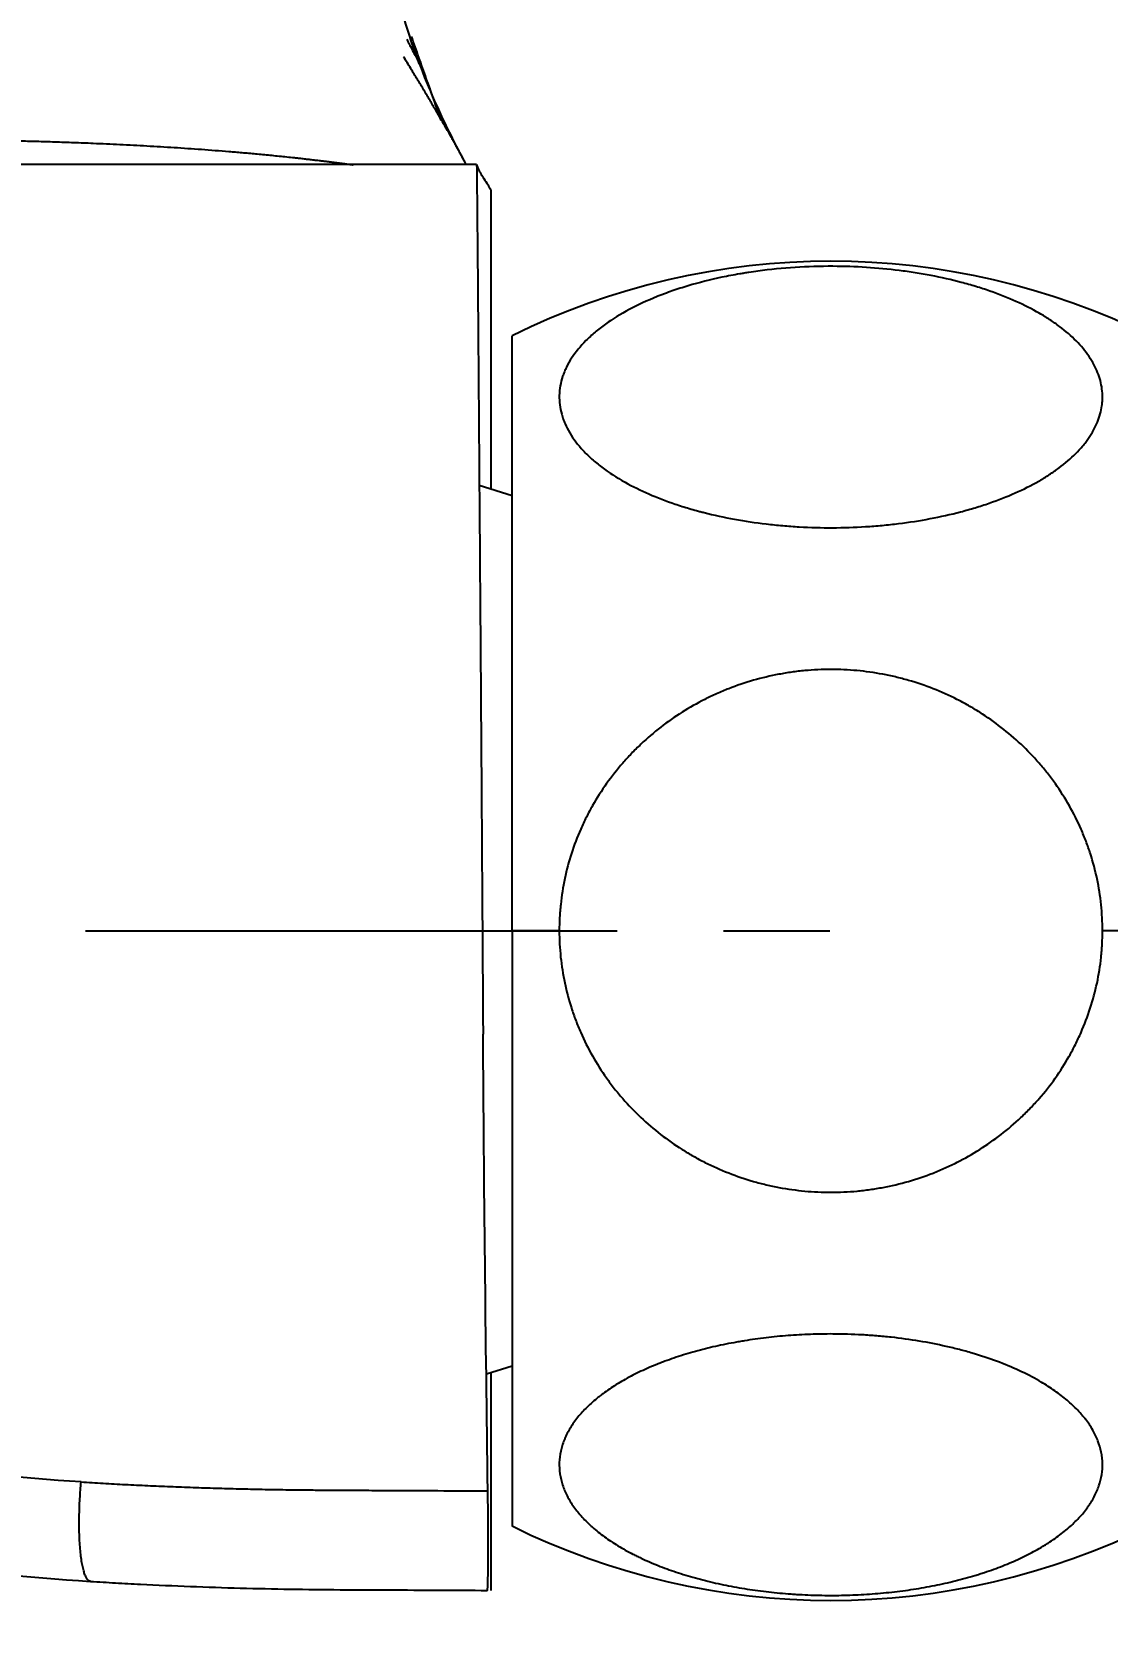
# Model space of a CAD drawing. Extents: x 1171 to 2300, y 0 to 827.
# Drawn here: x 1898.86 to 1924.15, y 234.03 to 271.62 of the extents above; entities that cross this region are included whole.
import ezdxf

# ---------------------------------------------------------------- set-up
doc = ezdxf.new("R2010")
doc.units = 0
doc.header["$LTSCALE"] = 10
doc.header["$MEASUREMENT"] = 0
doc.header["$PDMODE"] = 3
doc.header["$PDSIZE"] = -10
doc.linetypes.add('CENTER', pattern=[2, 1.25, -0.25, 0.25, -0.25])
doc.layers.get('0').update_dxf_attribs({"linetype": 'CONTINUOUS'})
doc.layers.get('DEFPOINTS').update_dxf_attribs({"linetype": 'CONTINUOUS'})
doc.layers.add('1', color=7, linetype='CONTINUOUS')
doc.styles.add('Daelim Dimension', font='')
doc.styles.get('Daelim Dimension').set_extended_font_data('나눔고딕')
doc.dimstyles.new('DEFAULT', dxfattribs={"dimscale": 2, "dimtxt": 2, "dimasz": 2, "dimexe": 0, "dimexo": 2, "dimgap": 1, "dimtad": 1, "dimdec": 1, "dimzin": 9, "dimdsep": 46, "dimtxsty": 'Daelim Dimension', "dimcen": 0.5, "dimclrd": 252, "dimclre": 252, "dimclrt": 3, "dimadec": 1, "dimazin": 0, "dimtfac": 1, "dimtdec": 1, "dimtix": 1, "dimtmove": 0, "dimatfit": 3, "dimfxl": 1, "dimtolj": 1, "dimtzin": 1, "dimlwd": 9, "dimlwe": 9, "dimarcsym": 0})

# ---------------------------------------------------------------- blocks, each defined once
blk = doc.blocks.new('*D5')
at = {"color": 5, "lineweight": 9, "ltscale": 0.5, "transparency": 16777216}
for p, q in [((1787.326, 243.563), (1787.326, 146.856)), ((1969.253, 179.001), (1969.253, 146.856)), ((1791.326, 146.856), (1965.253, 146.856))]:
    blk.add_line(p, q, dxfattribs=at)
at = {"color": 5, "ltscale": 0.5, "transparency": 16777216}
for points in [[(1791.326, 147.523), (1791.326, 146.19), (1787.326, 146.856)], [(1965.253, 147.523), (1965.253, 146.19), (1969.253, 146.856)]]:
    blk.add_solid(points, dxfattribs=at)
at = {"layer": 'DEFPOINTS', "color": 0, "ltscale": 0.5, "transparency": 16777216}
for p in [(1787.326, 247.563), (1969.253, 183.001), (1969.253, 146.856)]:
    blk.add_point(p, dxfattribs=at)
at = {"color": 7, "ltscale": 0.5, "transparency": 16777216, "insert": (1878.289, 154.3), "char_height": 10, "attachment_point": 5, "style": 'Daelim Dimension'}
blk.add_mtext('\\A1;182', dxfattribs=at)

msp = doc.modelspace()

# ---------------------------------------------------------------- linework, layer by layer
at = {"layer": '1', "color": 7, "linetype": 'Continuous', "lineweight": -3}
for p, q in [((1909.653, 267.907), (1909.653, 260.869)), ((1910.153, 250.477), (1910.153, 264.477)), ((1910.153, 260.711), (1909.384, 260.954)), ((1909.457, 250.477), (1910.153, 250.477)), ((1910.153, 250.477), (1910.153, 236.477)), ((1911.265, 250.477), (1910.153, 250.477)), ((1925.153, 250.477), (1924.04, 250.477)), ((1909.552, 240.054), (1910.153, 240.244)), ((1909.653, 240.086), (1909.653, 234.963))]:
    msp.add_line(p, q, dxfattribs=at)
at = {"layer": '1', "color": 1, "linetype": 'CENTER', "lineweight": -3}
msp.add_line((1900.126, 250.477), (1918.882, 250.477), dxfattribs=at)
at = {"layer": '1', "color": 7, "linetype": 'Continuous', "lineweight": -3}
for centre, start, end in [((1917.653, 249.281), 63.732, 116.268), ((1917.653, 251.674), 243.732, 296.268)]:
    msp.add_arc(centre, 16.946, start, end, dxfattribs=at)
for points, knots in [([(1907.971, 270.882), (1907.788, 271.37), (1907.632, 271.862), (1907.371, 272.857), (1907.267, 273.36), (1907.189, 273.867)], [0, 0, 0, 0, 0.5, 0.5, 1, 1, 1, 1]), ([(1907.68, 271.449), (1907.691, 271.427), (1907.702, 271.406), (1907.722, 271.367), (1907.731, 271.349), (1907.749, 271.314), (1907.758, 271.298), (1907.8, 271.216), (1907.859, 271.101), (1907.902, 271.019), (1907.936, 270.952), (1907.949, 270.927), (1907.962, 270.901), (1907.965, 270.894), (1907.969, 270.887), (1907.97, 270.886), (1907.971, 270.883), (1907.971, 270.883), (1907.971, 270.882)], [0, 0, 0, 0, 0.058775, 0.058775, 0.111065, 0.111065, 0.163355, 0.163355, 0.372516, 0.581678, 0.581678, 0.790839, 0.790839, 0.895419, 0.895419, 0.94771, 0.94771, 1, 1, 1, 1]), ([(1907.971, 270.882), (1908.192, 270.294), (1908.445, 269.718), (1908.827, 268.96), (1908.931, 268.763), (1909.039, 268.568)], [0, 0, 0, 0, 0.736309, 0.736309, 1, 1, 1, 1]), ([(1893.355, 269.081), (1893.358, 269.081), (1893.372, 269.081), (1893.403, 269.081), (1893.452, 269.082), (1893.52, 269.083), (1893.608, 269.084), (1893.713, 269.085), (1893.837, 269.086), (1893.979, 269.087), (1894.138, 269.089), (1894.315, 269.09), (1894.509, 269.092), (1894.721, 269.093), (1894.949, 269.095), (1895.195, 269.096), (1895.458, 269.096), (1895.739, 269.096), (1896.036, 269.095), (1896.35, 269.094), (1896.68, 269.091), (1897.025, 269.088), (1897.386, 269.084), (1897.763, 269.078), (1898.153, 269.07), (1898.558, 269.061), (1898.976, 269.051), (1899.408, 269.038), (1899.851, 269.023), (1900.362, 269.003), (1900.936, 268.977), (1901.572, 268.944), (1902.212, 268.906), (1902.855, 268.862), (1903.331, 268.825), (1903.646, 268.798), (1903.801, 268.785), (1903.96, 268.771), (1904.123, 268.756), (1904.289, 268.741), (1904.46, 268.724), (1904.634, 268.707), (1904.812, 268.689), (1904.946, 268.674), (1905.036, 268.665), (1905.082, 268.66), (1905.131, 268.654), (1905.182, 268.649), (1905.237, 268.643), (1905.294, 268.636), (1905.368, 268.628), (1905.453, 268.618), (1905.541, 268.608), (1905.609, 268.6), (1905.658, 268.594), (1905.688, 268.59), (1905.709, 268.588), (1905.729, 268.585), (1905.753, 268.583), (1905.776, 268.58), (1905.8, 268.577), (1905.824, 268.574), (1905.848, 268.571), (1905.872, 268.568), (1905.895, 268.565), (1905.919, 268.562), (1905.943, 268.559), (1905.967, 268.556), (1905.992, 268.553), (1906.016, 268.55), (1906.04, 268.547), (1906.064, 268.543), (1906.089, 268.54), (1906.113, 268.537), (1906.138, 268.534), (1906.163, 268.531), (1906.188, 268.527), (1906.213, 268.524), (1906.238, 268.521), (1906.264, 268.517), (1906.289, 268.514), (1906.315, 268.511), (1906.341, 268.507), (1906.367, 268.504), (1906.394, 268.5), (1906.411, 268.498), (1906.42, 268.496)], [0, 0, 0, 0, 0.000781, 0.002891, 0.006324, 0.011075, 0.017134, 0.024491, 0.033135, 0.043053, 0.054234, 0.066669, 0.08035, 0.095273, 0.111437, 0.128847, 0.147515, 0.16745, 0.188625, 0.211028, 0.234654, 0.259495, 0.285545, 0.3128, 0.341251, 0.370883, 0.40168, 0.433623, 0.466693, 0.500869, 0.548664, 0.597488, 0.647295, 0.698118, 0.750014, 0.762273, 0.774928, 0.78798, 0.801428, 0.815272, 0.829512, 0.84415, 0.859186, 0.874619, 0.878312, 0.882264, 0.886476, 0.890947, 0.895678, 0.900668, 0.905919, 0.915433, 0.923234, 0.929324, 0.933702, 0.936369, 0.937325, 0.939436, 0.941549, 0.943665, 0.945783, 0.947902, 0.950022, 0.952144, 0.954267, 0.956393, 0.958521, 0.960652, 0.962787, 0.964925, 0.967068, 0.969215, 0.971367, 0.973525, 0.975689, 0.977858, 0.980035, 0.982218, 0.98441, 0.986609, 0.988817, 0.991033, 0.99326, 0.995496, 0.997742, 1, 1, 1, 1]), ([(1909.321, 268.501), (1909.321, 268.501), (1909.322, 268.494), (1909.33, 268.472), (1909.335, 268.457), (1909.345, 268.431), (1909.349, 268.422), (1909.358, 268.403), (1909.362, 268.393), (1909.377, 268.363), (1909.389, 268.341), (1909.414, 268.296), (1909.427, 268.272), (1909.456, 268.225), (1909.472, 268.201), (1909.52, 268.127), (1909.555, 268.076), (1909.592, 268.025)], [0, 0, 0, 0, 0.124829, 0.124829, 0.249853, 0.249853, 0.312365, 0.312365, 0.374878, 0.374878, 0.499902, 0.499902, 0.624927, 0.624927, 0.749951, 0.749951, 1, 1, 1, 1]), ([(1909.321, 268.501), (1909.321, 268.501), (1909.322, 268.468), (1909.324, 268.337), (1909.325, 268.239), (1909.328, 267.981), (1909.329, 267.821), (1909.332, 267.533), (1909.333, 267.429), (1909.334, 267.262), (1909.335, 267.204), (1909.336, 267.084), (1909.337, 267.022), (1909.339, 266.705), (1909.342, 266.422), (1909.347, 265.804), (1909.352, 265.13), (1909.358, 264.35), (1909.363, 263.724), (1909.365, 263.508), (1909.367, 263.23), (1909.367, 263.174), (1909.368, 263.062), (1909.37, 262.892), (1909.371, 262.719), (1909.375, 262.136), (1909.379, 261.649), (1909.386, 260.634), (1909.39, 260.107), (1909.398, 259.012), (1909.402, 258.444), (1909.408, 257.709), (1909.409, 257.486), (1909.411, 257.261), (1909.412, 257.11), (1909.412, 257.034), (1909.415, 256.655), (1909.417, 256.348), (1909.424, 255.419), (1909.428, 254.788), (1909.437, 253.502), (1909.441, 252.847), (1909.45, 251.515), (1909.454, 250.836), (1909.46, 249.973), (1909.461, 249.8), (1909.463, 249.452), (1909.464, 249.277), (1909.468, 248.751), (1909.47, 248.399), (1909.472, 248.046)], [0, 0, 0, 0, 0.0625, 0.0625, 0.125, 0.125, 0.1875, 0.1875, 0.21875, 0.21875, 0.234375, 0.234375, 0.25, 0.25, 0.3125, 0.3125, 0.375, 0.4375, 0.4375, 0.46875, 0.46875, 0.476563, 0.476563, 0.484375, 0.5, 0.5, 0.5625, 0.5625, 0.625, 0.625, 0.6875, 0.6875, 0.703125, 0.710938, 0.710938, 0.71875, 0.71875, 0.75, 0.75, 0.8125, 0.8125, 0.875, 0.875, 0.9375, 0.9375, 0.953125, 0.953125, 0.96875, 0.96875, 1, 1, 1, 1]), ([(1909.653, 267.907), (1909.642, 267.926), (1909.632, 267.944), (1909.612, 267.981), (1909.602, 268), (1909.592, 268.018)], [0, 0, 0, 0, 0.5, 0.5, 1, 1, 1, 1]), ([(1917.701, 266.109), (1917.401, 266.11), (1917.104, 266.101), (1916.516, 266.063), (1916.225, 266.035), (1915.866, 265.986), (1915.758, 265.971), (1915.651, 265.954), (1915.58, 265.942), (1915.545, 265.936), (1915.367, 265.906), (1915.228, 265.879), (1914.817, 265.793), (1914.552, 265.726), (1914.171, 265.612), (1914.046, 265.572), (1913.862, 265.508), (1913.771, 265.476), (1913.682, 265.442), (1913.623, 265.419), (1913.593, 265.407), (1913.33, 265.301), (1913.112, 265.2), (1912.707, 264.984), (1912.521, 264.869), (1912.307, 264.717), (1912.266, 264.686), (1912.185, 264.623), (1912.145, 264.591), (1912.03, 264.494), (1911.959, 264.429), (1911.76, 264.229), (1911.648, 264.092), (1911.51, 263.881), (1911.47, 263.809), (1911.416, 263.7), (1911.4, 263.664), (1911.37, 263.59), (1911.356, 263.553), (1911.295, 263.369), (1911.269, 263.221), (1911.262, 262.925), (1911.28, 262.776), (1911.326, 262.609), (1911.332, 262.59), (1911.344, 262.553), (1911.362, 262.498), (1911.384, 262.443), (1911.432, 262.334), (1911.468, 262.262), (1911.595, 262.049), (1911.701, 261.91), (1911.859, 261.741), (1911.892, 261.707), (1911.961, 261.64), (1911.996, 261.607), (1912.106, 261.51), (1912.184, 261.446), (1912.431, 261.259), (1912.613, 261.141), (1912.814, 261.029)], [0, 0, 0, 0, 0.0625, 0.0625, 0.125, 0.125, 0.140625, 0.148437, 0.148437, 0.15625, 0.15625, 0.1875, 0.1875, 0.25, 0.25, 0.28125, 0.28125, 0.296875, 0.304687, 0.304687, 0.3125, 0.3125, 0.375, 0.375, 0.4375, 0.4375, 0.453125, 0.453125, 0.46875, 0.46875, 0.5, 0.5, 0.5625, 0.5625, 0.59375, 0.59375, 0.609375, 0.609375, 0.625, 0.625, 0.6875, 0.6875, 0.75, 0.75, 0.757812, 0.757812, 0.765625, 0.78125, 0.78125, 0.8125, 0.8125, 0.875, 0.875, 0.890625, 0.890625, 0.90625, 0.90625, 0.9375, 0.9375, 1, 1, 1, 1]), ([(1912.814, 261.029), (1912.99, 260.931), (1913.176, 260.839), (1913.569, 260.668), (1913.775, 260.589), (1914.099, 260.48), (1914.209, 260.445), (1914.379, 260.395), (1914.436, 260.379), (1914.523, 260.355), (1914.552, 260.347), (1914.61, 260.332), (1914.872, 260.264), (1915.142, 260.205), (1915.63, 260.116), (1915.879, 260.078), (1916.261, 260.033), (1916.389, 260.02), (1916.584, 260.003), (1916.649, 259.998), (1916.779, 259.989), (1916.844, 259.985), (1917.169, 259.966), (1917.689, 259.952), (1918.209, 259.969), (1918.534, 259.989), (1918.599, 259.994), (1918.729, 260.004), (1918.794, 260.009), (1918.988, 260.027), (1919.116, 260.041), (1919.496, 260.088), (1919.745, 260.127), (1920.231, 260.219), (1920.469, 260.273), (1920.759, 260.349), (1920.817, 260.365), (1920.932, 260.397), (1920.989, 260.413), (1921.157, 260.464), (1921.267, 260.5), (1921.589, 260.611), (1921.793, 260.691), (1922.182, 260.864), (1922.366, 260.957), (1922.561, 261.068), (1922.582, 261.081), (1922.625, 261.106), (1922.688, 261.144), (1922.831, 261.234), (1922.945, 261.313), (1923.162, 261.475), (1923.293, 261.588), (1923.468, 261.762), (1923.523, 261.822), (1923.599, 261.912), (1923.623, 261.943), (1923.659, 261.989), (1923.67, 262.004), (1923.693, 262.035), (1923.704, 262.051), (1923.8, 262.191), (1923.938, 262.442), (1924.008, 262.7), (1924.031, 262.863), (1924.036, 262.913), (1924.039, 262.962), (1924.04, 262.995), (1924.04, 263.011), (1924.041, 263.094), (1924.037, 263.159), (1924.011, 263.355), (1923.977, 263.484), (1923.901, 263.676), (1923.871, 263.739), (1923.804, 263.865), (1923.765, 263.928), (1923.638, 264.116), (1923.537, 264.236), (1923.306, 264.47), (1923.176, 264.583), (1922.959, 264.746), (1922.882, 264.799), (1922.782, 264.865), (1922.762, 264.878), (1922.721, 264.904), (1922.66, 264.942), (1922.597, 264.98), (1922.382, 265.104), (1922.199, 265.196), (1921.811, 265.37), (1921.607, 265.451), (1921.337, 265.545), (1921.282, 265.564), (1921.172, 265.6), (1921.005, 265.652), (1920.834, 265.7), (1920.489, 265.792), (1920.251, 265.845), (1919.886, 265.915), (1919.763, 265.937), (1919.575, 265.966), (1919.512, 265.976), (1919.386, 265.994), (1919.322, 266.002), (1919.003, 266.042), (1918.488, 266.09), (1917.965, 266.108), (1917.701, 266.109)], [0, 0, 0, 0, 0.03125, 0.03125, 0.0625, 0.0625, 0.078125, 0.078125, 0.085937, 0.085937, 0.089844, 0.089844, 0.09375, 0.125, 0.125, 0.15625, 0.15625, 0.171875, 0.171875, 0.179687, 0.179687, 0.1875, 0.1875, 0.21875, 0.25, 0.25, 0.257812, 0.257812, 0.265625, 0.265625, 0.28125, 0.28125, 0.3125, 0.3125, 0.34375, 0.34375, 0.351562, 0.351562, 0.359375, 0.359375, 0.375, 0.375, 0.40625, 0.40625, 0.4375, 0.4375, 0.441406, 0.441406, 0.445312, 0.453125, 0.46875, 0.46875, 0.5, 0.5, 0.515625, 0.515625, 0.523437, 0.523437, 0.527344, 0.527344, 0.53125, 0.53125, 0.5625, 0.59375, 0.59375, 0.601562, 0.605469, 0.605469, 0.609375, 0.609375, 0.625, 0.625, 0.65625, 0.65625, 0.671875, 0.671875, 0.6875, 0.6875, 0.71875, 0.71875, 0.75, 0.75, 0.765625, 0.765625, 0.769531, 0.769531, 0.773437, 0.78125, 0.78125, 0.8125, 0.8125, 0.84375, 0.84375, 0.851562, 0.851562, 0.859375, 0.875, 0.875, 0.90625, 0.90625, 0.921875, 0.921875, 0.929688, 0.929688, 0.9375, 0.9375, 0.96875, 1, 1, 1, 1]), ([(1924.04, 250.477), (1924.04, 250.684), (1924.03, 250.89), (1923.987, 251.296), (1923.923, 251.7), (1923.818, 252.096), (1923.739, 252.341), (1923.723, 252.39), (1923.689, 252.487), (1923.671, 252.536), (1923.616, 252.681), (1923.577, 252.776), (1923.453, 253.058), (1923.361, 253.24), (1923.16, 253.596), (1923.05, 253.768), (1922.872, 254.019), (1922.811, 254.102), (1922.715, 254.224), (1922.683, 254.264), (1922.617, 254.344), (1922.583, 254.383), (1922.414, 254.577), (1922.272, 254.725), (1921.975, 255.006), (1921.665, 255.272), (1921.328, 255.508), (1921.066, 255.674), (1920.977, 255.727), (1920.798, 255.828), (1920.708, 255.877), (1920.434, 256.015), (1920.061, 256.182), (1919.673, 256.313), (1919.426, 256.384), (1919.376, 256.398), (1919.276, 256.424), (1919.226, 256.437), (1919.075, 256.472), (1918.974, 256.494), (1918.671, 256.551), (1918.266, 256.607), (1917.858, 256.626), (1917.449, 256.626), (1917.244, 256.617), (1916.986, 256.593), (1916.935, 256.588), (1916.833, 256.576), (1916.679, 256.556), (1916.528, 256.531), (1916.226, 256.474), (1915.829, 256.38), (1915.442, 256.249), (1915.155, 256.136), (1915.06, 256.097), (1914.919, 256.033), (1914.872, 256.012), (1914.778, 255.967), (1914.732, 255.945), (1914.502, 255.828), (1914.146, 255.626), (1913.812, 255.392), (1913.489, 255.142), (1913.334, 255.009), (1913.146, 254.832), (1913.109, 254.796), (1913.035, 254.723), (1912.999, 254.687), (1912.892, 254.575), (1912.823, 254.499), (1912.621, 254.267), (1912.368, 253.946), (1912.149, 253.602), (1911.997, 253.335), (1911.949, 253.244), (1911.879, 253.106), (1911.857, 253.059), (1911.813, 252.966), (1911.791, 252.919), (1911.687, 252.683), (1911.614, 252.491), (1911.489, 252.102), (1911.436, 251.905), (1911.351, 251.505), (1911.319, 251.303), (1911.292, 251.046), (1911.287, 250.994), (1911.279, 250.891), (1911.269, 250.736), (1911.265, 250.581), (1911.265, 250.477)], [0, 0, 0, 0, 0.03125, 0.03125, 0.0625, 0.09375, 0.09375, 0.101562, 0.101562, 0.109375, 0.109375, 0.125, 0.125, 0.15625, 0.15625, 0.1875, 0.1875, 0.203125, 0.203125, 0.210937, 0.210937, 0.21875, 0.21875, 0.25, 0.25, 0.28125, 0.3125, 0.3125, 0.328125, 0.328125, 0.34375, 0.34375, 0.375, 0.40625, 0.40625, 0.414062, 0.414062, 0.421875, 0.421875, 0.4375, 0.4375, 0.46875, 0.5, 0.5, 0.53125, 0.53125, 0.539062, 0.539062, 0.546875, 0.5625, 0.5625, 0.59375, 0.625, 0.625, 0.640625, 0.640625, 0.648437, 0.648437, 0.65625, 0.65625, 0.6875, 0.71875, 0.71875, 0.75, 0.75, 0.757812, 0.757812, 0.765625, 0.765625, 0.78125, 0.78125, 0.8125, 0.84375, 0.84375, 0.859375, 0.859375, 0.867187, 0.867187, 0.875, 0.875, 0.90625, 0.90625, 0.9375, 0.9375, 0.96875, 0.96875, 0.976562, 0.976562, 0.984375, 1, 1, 1, 1]), ([(1911.265, 250.477), (1911.265, 250.27), (1911.276, 250.065), (1911.318, 249.658), (1911.382, 249.255), (1911.487, 248.859), (1911.566, 248.614), (1911.582, 248.565), (1911.617, 248.467), (1911.634, 248.418), (1911.689, 248.274), (1911.728, 248.178), (1911.852, 247.897), (1911.944, 247.714), (1912.145, 247.359), (1912.255, 247.186), (1912.433, 246.935), (1912.494, 246.852), (1912.59, 246.731), (1912.622, 246.69), (1912.688, 246.611), (1912.722, 246.571), (1912.891, 246.377), (1913.033, 246.229), (1913.33, 245.948), (1913.641, 245.683), (1913.977, 245.446), (1914.24, 245.281), (1914.328, 245.228), (1914.507, 245.126), (1914.598, 245.078), (1914.872, 244.939), (1915.245, 244.773), (1915.632, 244.641), (1915.879, 244.57), (1915.929, 244.556), (1916.029, 244.53), (1916.079, 244.518), (1916.23, 244.482), (1916.331, 244.461), (1916.634, 244.404), (1917.039, 244.347), (1917.447, 244.328), (1917.856, 244.328), (1918.061, 244.337), (1918.319, 244.361), (1918.37, 244.367), (1918.473, 244.379), (1918.626, 244.399), (1918.778, 244.424), (1919.079, 244.481), (1919.477, 244.575), (1919.864, 244.706), (1920.15, 244.818), (1920.245, 244.858), (1920.386, 244.921), (1920.433, 244.943), (1920.527, 244.987), (1920.573, 245.01), (1920.803, 245.126), (1921.159, 245.328), (1921.493, 245.562), (1921.816, 245.812), (1921.972, 245.945), (1922.159, 246.122), (1922.196, 246.158), (1922.27, 246.231), (1922.306, 246.268), (1922.413, 246.379), (1922.483, 246.455), (1922.684, 246.687), (1922.937, 247.008), (1923.156, 247.353), (1923.308, 247.62), (1923.356, 247.71), (1923.426, 247.849), (1923.449, 247.895), (1923.493, 247.989), (1923.514, 248.036), (1923.618, 248.272), (1923.691, 248.464), (1923.816, 248.852), (1923.869, 249.05), (1923.954, 249.449), (1923.986, 249.652), (1924.013, 249.909), (1924.018, 249.96), (1924.026, 250.063), (1924.036, 250.218), (1924.04, 250.374), (1924.04, 250.477)], [0, 0, 0, 0, 0.03125, 0.03125, 0.0625, 0.09375, 0.09375, 0.101563, 0.101563, 0.109375, 0.109375, 0.125, 0.125, 0.15625, 0.15625, 0.1875, 0.1875, 0.203125, 0.203125, 0.210938, 0.210938, 0.21875, 0.21875, 0.25, 0.25, 0.28125, 0.3125, 0.3125, 0.328125, 0.328125, 0.34375, 0.34375, 0.375, 0.40625, 0.40625, 0.414063, 0.414063, 0.421875, 0.421875, 0.4375, 0.4375, 0.46875, 0.5, 0.5, 0.53125, 0.53125, 0.539063, 0.539063, 0.546875, 0.5625, 0.5625, 0.59375, 0.625, 0.625, 0.640625, 0.640625, 0.648438, 0.648438, 0.65625, 0.65625, 0.6875, 0.71875, 0.71875, 0.75, 0.75, 0.757813, 0.757813, 0.765625, 0.765625, 0.78125, 0.78125, 0.8125, 0.84375, 0.84375, 0.859375, 0.859375, 0.867188, 0.867188, 0.875, 0.875, 0.90625, 0.90625, 0.9375, 0.9375, 0.96875, 0.96875, 0.976563, 0.976563, 0.984375, 1, 1, 1, 1]), ([(1900.02, 237.514), (1897.116, 237.697), (1894.229, 238.084), (1889.988, 239.029), (1888.59, 239.405), (1886.525, 240.066), (1885.843, 240.303), (1884.492, 240.809), (1883.824, 241.078), (1883.162, 241.365)], [0, 0, 0, 0, 0.5, 0.5, 0.75, 0.75, 0.875, 0.875, 1, 1, 1, 1]), ([(1917.701, 240.994), (1917.523, 240.995), (1917.169, 240.989), (1916.645, 240.959), (1916.3, 240.926), (1915.957, 240.885), (1915.787, 240.861), (1915.576, 240.827), (1915.534, 240.82), (1915.45, 240.805), (1915.324, 240.783), (1915.201, 240.759), (1914.956, 240.708), (1914.638, 240.633), (1914.332, 240.547), (1914.034, 240.454), (1913.888, 240.404), (1913.71, 240.338), (1913.675, 240.324), (1913.605, 240.297), (1913.57, 240.283), (1913.466, 240.241), (1913.399, 240.212), (1913.2, 240.125), (1912.947, 240.002), (1912.715, 239.871), (1912.495, 239.734), (1912.39, 239.663), (1912.266, 239.571), (1912.242, 239.552), (1912.194, 239.515), (1912.17, 239.496), (1912.101, 239.439), (1912.056, 239.401), (1911.928, 239.285), (1911.771, 239.127), (1911.642, 238.964), (1911.529, 238.797), (1911.479, 238.713), (1911.426, 238.605), (1911.416, 238.584), (1911.396, 238.54), (1911.387, 238.518), (1911.361, 238.453), (1911.346, 238.409), (1911.306, 238.278), (1911.268, 238.103), (1911.262, 237.927), (1911.272, 237.751), (1911.285, 237.663), (1911.311, 237.553), (1911.316, 237.531), (1911.329, 237.487), (1911.335, 237.465), (1911.357, 237.399), (1911.373, 237.355), (1911.428, 237.226), (1911.515, 237.055), (1911.691, 236.806), (1911.838, 236.645), (1911.94, 236.546), (1911.96, 236.526), (1912.002, 236.487), (1912.067, 236.429), (1912.135, 236.372), (1912.275, 236.26), (1912.475, 236.115), (1912.698, 235.979), (1912.875, 235.88), (1912.966, 235.832), (1913.06, 235.785), (1913.123, 235.753), (1913.155, 235.738), (1913.317, 235.662), (1913.451, 235.604), (1913.727, 235.494), (1914.011, 235.391), (1914.312, 235.299), (1914.544, 235.235), (1914.622, 235.214), (1914.781, 235.174), (1914.861, 235.155), (1915.104, 235.1), (1915.268, 235.067), (1915.599, 235.008), (1915.935, 234.955), (1916.278, 234.916), (1916.539, 234.892), (1916.67, 234.881), (1916.802, 234.873), (1916.89, 234.867), (1916.934, 234.865), (1917.155, 234.853), (1917.508, 234.843), (1918.035, 234.847), (1918.385, 234.864), (1918.735, 234.889), (1918.909, 234.904), (1919.17, 234.933), (1919.256, 234.944), (1919.427, 234.966), (1919.512, 234.978), (1919.765, 235.017), (1920.096, 235.076), (1920.417, 235.148), (1920.732, 235.226), (1920.887, 235.268), (1921.077, 235.326), (1921.115, 235.337), (1921.191, 235.361), (1921.303, 235.397), (1921.412, 235.435), (1921.626, 235.512), (1921.903, 235.621), (1922.16, 235.741), (1922.407, 235.866), (1922.525, 235.931), (1922.667, 236.017), (1922.695, 236.034), (1922.75, 236.069), (1922.778, 236.086), (1922.858, 236.139), (1922.911, 236.175), (1923.062, 236.284), (1923.25, 236.433), (1923.412, 236.589), (1923.56, 236.748), (1923.627, 236.83), (1923.702, 236.934), (1923.717, 236.955), (1923.745, 236.997), (1923.759, 237.018), (1923.799, 237.082), (1923.823, 237.125), (1923.891, 237.253), (1923.965, 237.425), (1924.008, 237.6), (1924.036, 237.775), (1924.042, 237.863), (1924.04, 237.974), (1924.039, 237.996), (1924.036, 238.041), (1924.034, 238.063), (1924.026, 238.13), (1924.019, 238.174), (1923.992, 238.306), (1923.941, 238.48), (1923.818, 238.737), (1923.706, 238.904), (1923.626, 239.008), (1923.609, 239.029), (1923.575, 239.07), (1923.523, 239.131), (1923.468, 239.192), (1923.351, 239.31), (1923.182, 239.465), (1922.89, 239.684), (1922.67, 239.823), (1922.553, 239.89)], [0, 0, 0, 0, 0.015625, 0.03125, 0.046875, 0.046875, 0.0625, 0.0625, 0.066406, 0.066406, 0.070313, 0.078125, 0.078125, 0.09375, 0.109375, 0.109375, 0.125, 0.125, 0.128906, 0.128906, 0.132813, 0.132813, 0.140625, 0.140625, 0.15625, 0.171875, 0.171875, 0.1875, 0.1875, 0.191406, 0.191406, 0.195313, 0.195313, 0.203125, 0.203125, 0.21875, 0.234375, 0.234375, 0.25, 0.25, 0.253906, 0.253906, 0.257813, 0.257813, 0.265625, 0.265625, 0.28125, 0.296875, 0.296875, 0.3125, 0.3125, 0.316406, 0.316406, 0.320313, 0.320313, 0.328125, 0.328125, 0.34375, 0.359375, 0.375, 0.375, 0.378906, 0.378906, 0.382813, 0.390625, 0.390625, 0.40625, 0.421875, 0.421875, 0.429688, 0.433594, 0.433594, 0.4375, 0.4375, 0.453125, 0.453125, 0.46875, 0.484375, 0.484375, 0.492188, 0.492188, 0.5, 0.5, 0.515625, 0.515625, 0.53125, 0.546875, 0.546875, 0.554688, 0.558594, 0.558594, 0.5625, 0.5625, 0.578125, 0.59375, 0.609375, 0.609375, 0.625, 0.625, 0.632813, 0.632813, 0.640625, 0.640625, 0.65625, 0.671875, 0.671875, 0.6875, 0.6875, 0.691406, 0.691406, 0.695313, 0.703125, 0.703125, 0.71875, 0.734375, 0.734375, 0.75, 0.75, 0.753906, 0.753906, 0.757813, 0.757813, 0.765625, 0.765625, 0.78125, 0.796875, 0.796875, 0.8125, 0.8125, 0.816406, 0.816406, 0.820313, 0.820313, 0.828125, 0.828125, 0.84375, 0.859375, 0.859375, 0.875, 0.875, 0.878906, 0.878906, 0.882813, 0.882813, 0.890625, 0.890625, 0.90625, 0.921875, 0.9375, 0.9375, 0.941406, 0.941406, 0.945313, 0.953125, 0.953125, 0.96875, 0.984375, 1, 1, 1, 1]), ([(1922.553, 239.89), (1922.402, 239.977), (1922.242, 240.06), (1921.908, 240.214), (1921.557, 240.359), (1921.176, 240.486), (1920.929, 240.558), (1920.878, 240.573), (1920.778, 240.601), (1920.625, 240.641), (1920.471, 240.679), (1920.159, 240.749), (1919.735, 240.832), (1919.295, 240.893), (1919.015, 240.924), (1918.959, 240.929), (1918.846, 240.94), (1918.789, 240.945), (1918.618, 240.959), (1918.504, 240.967), (1918.162, 240.987), (1917.932, 240.993), (1917.701, 240.994)], [0, 0, 0, 0, 0.125, 0.125, 0.25, 0.375, 0.375, 0.40625, 0.40625, 0.4375, 0.5, 0.5, 0.625, 0.75, 0.75, 0.78125, 0.78125, 0.8125, 0.8125, 0.875, 0.875, 1, 1, 1, 1]), ([(1882.729, 239.183), (1882.903, 239.108), (1883.077, 239.034), (1883.427, 238.888), (1883.602, 238.816), (1884.128, 238.604), (1884.48, 238.468), (1885.54, 238.071), (1886.252, 237.825), (1888.406, 237.135), (1889.859, 236.745), (1892.793, 236.091), (1894.273, 235.828), (1897.248, 235.418), (1898.743, 235.271), (1900.241, 235.176)], [0, 0, 0, 0, 0.03125, 0.03125, 0.0625, 0.0625, 0.125, 0.125, 0.25, 0.25, 0.5, 0.5, 0.75, 0.75, 1, 1, 1, 1]), ([(1900.241, 235.176), (1900.229, 235.177), (1900.217, 235.18), (1900.194, 235.195), (1900.182, 235.205), (1900.159, 235.234), (1900.147, 235.252), (1900.124, 235.296), (1900.113, 235.322), (1900.092, 235.382), (1900.082, 235.416), (1900.063, 235.492), (1900.053, 235.534), (1900.036, 235.625), (1900.028, 235.675), (1900.014, 235.781), (1900.008, 235.837), (1899.997, 235.955), (1899.992, 236.017), (1899.984, 236.145), (1899.981, 236.212), (1899.976, 236.347), (1899.975, 236.417), (1899.974, 236.557), (1899.974, 236.628), (1899.977, 236.77), (1899.978, 236.84), (1899.983, 236.981), (1899.987, 237.051), (1899.994, 237.188), (1899.999, 237.255), (1900.009, 237.387), (1900.014, 237.452), (1900.02, 237.514)], [0, 0, 0, 0, 0.0625, 0.0625, 0.125, 0.125, 0.1875, 0.1875, 0.25, 0.25, 0.3125, 0.3125, 0.375, 0.375, 0.4375, 0.4375, 0.5, 0.5, 0.5625, 0.5625, 0.625, 0.625, 0.6875, 0.6875, 0.75, 0.75, 0.8125, 0.8125, 0.875, 0.875, 0.9375, 0.9375, 1, 1, 1, 1]), ([(1900.02, 237.514), (1900.106, 237.509), (1900.279, 237.498), (1900.538, 237.483), (1900.799, 237.468), (1901.06, 237.454), (1901.323, 237.441), (1901.586, 237.429), (1901.851, 237.417), (1902.117, 237.406), (1902.384, 237.395), (1902.651, 237.386), (1902.92, 237.377), (1903.19, 237.368), (1903.461, 237.36), (1903.733, 237.353), (1904.007, 237.347), (1904.281, 237.341), (1904.556, 237.336), (1904.825, 237.332), (1905.103, 237.328), (1905.405, 237.325), (1905.752, 237.323), (1906.144, 237.32), (1906.614, 237.318), (1907.146, 237.315), (1907.898, 237.312), (1908.711, 237.308), (1909.331, 237.305), (1909.585, 237.304)], [0, 0, 0, 0, 0.027084, 0.054272, 0.081563, 0.108959, 0.136459, 0.164064, 0.191774, 0.219588, 0.247508, 0.275534, 0.303665, 0.331901, 0.360244, 0.388693, 0.417248, 0.44591, 0.474679, 0.503554, 0.530295, 0.561794, 0.59805, 0.639063, 0.684835, 0.745262, 0.805689, 0.920418, 1, 1, 1, 1]), ([(1909.571, 234.963), (1909.572, 234.963), (1909.575, 234.971), (1909.578, 234.994), (1909.58, 235.025), (1909.581, 235.044), (1909.583, 235.073), (1909.583, 235.079), (1909.583, 235.091), (1909.584, 235.11), (1909.585, 235.132), (1909.586, 235.177), (1909.588, 235.244), (1909.589, 235.324), (1909.59, 235.379), (1909.59, 235.39), (1909.591, 235.413), (1909.591, 235.424), (1909.591, 235.46), (1909.592, 235.484), (1909.592, 235.559), (1909.593, 235.663), (1909.594, 235.779), (1909.594, 235.869), (1909.594, 235.9), (1909.594, 235.963), (1909.594, 235.995), (1909.594, 236.092), (1909.594, 236.224), (1909.593, 236.362), (1909.593, 236.468), (1909.592, 236.503), (1909.592, 236.557), (1909.592, 236.576), (1909.592, 236.612), (1909.591, 236.702), (1909.59, 236.866), (1909.588, 237.012), (1909.587, 237.121), (1909.586, 237.158), (1909.586, 237.231), (1909.585, 237.267), (1909.585, 237.304)], [0, 0, 0, 0, 0.0625, 0.125, 0.125, 0.1875, 0.1875, 0.203125, 0.203125, 0.21875, 0.25, 0.25, 0.3125, 0.375, 0.375, 0.390625, 0.390625, 0.40625, 0.40625, 0.4375, 0.4375, 0.5, 0.5625, 0.5625, 0.59375, 0.59375, 0.625, 0.625, 0.6875, 0.75, 0.75, 0.78125, 0.78125, 0.796875, 0.796875, 0.8125, 0.875, 0.9375, 0.9375, 0.96875, 0.96875, 1, 1, 1, 1]), ([(1900.241, 235.176), (1900.338, 235.17), (1900.436, 235.164), (1900.632, 235.152), (1900.73, 235.146), (1901.024, 235.13), (1901.219, 235.119), (1901.807, 235.09), (1902.198, 235.072), (1903.372, 235.027), (1904.155, 235.006), (1905.327, 234.987), (1905.767, 234.982), (1906.206, 234.979), (1906.279, 234.979), (1906.304, 234.979), (1906.353, 234.978), (1906.425, 234.978), (1906.497, 234.978), (1906.593, 234.977), (1906.641, 234.977), (1906.881, 234.976), (1907.842, 234.972), (1908.802, 234.967), (1909.571, 234.963)], [0, 0, 0, 0, 0.03125, 0.03125, 0.0625, 0.0625, 0.125, 0.125, 0.25, 0.25, 0.5, 0.5, 0.625, 0.640625, 0.640625, 0.648437, 0.648437, 0.65625, 0.671875, 0.671875, 0.6875, 0.6875, 0.75, 1, 1, 1, 1])]:
    msp.add_open_spline(points, degree=3, knots=knots, dxfattribs=at)
for points, degree in [([(1908.487, 269.541), (1907.788, 271.518)], 1), ([(1909.068, 268.517), (1908.627, 269.37), (1907.603, 271.038)], 2), ([(1909.321, 268.501), (1895.77, 268.501), (1882.221, 268.501), (1868.67, 268.501)], 3), ([(1909.585, 237.304), (1909.535, 240.884), (1909.495, 244.465), (1909.472, 248.046)], 3), ([(1900.241, 235.176), (1900.241, 235.176), (1900.241, 235.176), (1900.241, 235.176)], 3)]:
    msp.add_open_spline(points, degree=degree, dxfattribs=at)

# ---------------------------------------------------------------- dimensions: what is measured, and where the dimension line sits
at = {"color": 5, "ltscale": 0.5}
dim = msp.add_linear_dim(base=(1969.253, 146.856), p1=(1787.326, 247.563), p2=(1969.253, 183.001), text='182', dimstyle='DEFAULT', override={"dimtxt": 5, "dimclrd": 5, "dimclre": 5, "dimclrt": 7}, dxfattribs=at)
dim.commit()
dim.dimension.update_dxf_attribs({"geometry": '*D5', "text_midpoint": (1878.289, 154.3)})

doc.saveas('drawing.dxf')
